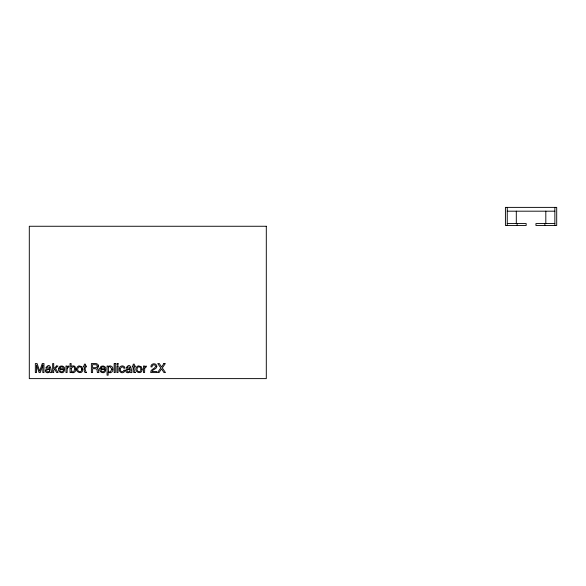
<?xml version="1.0" encoding="UTF-8"?>
<svg xmlns="http://www.w3.org/2000/svg" width="586" height="586" viewBox="0 0 586 586"><rect width="100%" height="100%" fill="white"/><g stroke="black" fill="none" stroke-linecap="round" stroke-linejoin="round"><path stroke-width="0.88" d="M507.256 211.187L554.861 211.187M507.256 223.566L526.169 223.566L526.169 225.471L505.418 225.471L505.418 207.385L556.7 207.385L556.7 225.471L535.948 225.471L535.948 223.566L554.861 223.566M554.861 207.385L554.861 225.471M545.815 211.187L545.815 223.566M544.863 223.566L544.863 225.471M517.123 223.566L517.123 225.471M516.303 211.187L516.303 223.566M507.256 207.385L507.256 225.471M42.851 364.975L42.822 372.571L43.979 372.571L43.979 363.562L42.251 363.562L39.68 371.18L37.094 363.562L35.343 363.562L35.343 372.571L36.508 372.571L36.478 364.975L39.072 372.571L40.28 372.571L42.851 364.975M111.714 369.246C107.597 379.193 106.967 359.679 111.714 369.246M71.096 368.623C73.719 379.589 77.22 360.991 71.096 368.623M75.828 369.158C76.348 371.773 72.781 374.234 71.067 371.729L71.067 372.571L70.049 372.571L70.049 363.532L71.118 363.532L71.118 366.799L71.983 366.082L73.66 365.884A2.476 2.476 0 0 1 75.067 366.675L75.828 369.158M82.794 369.151C83.014 375.846 73.243 371.671 77.513 366.792A2.71 2.71 0 0 1 79.095 365.876L81.915 366.66L82.794 369.151M119.317 368.653C118.606 371.121 121.156 373.809 123.58 372.425A2.256 2.256 0 0 0 124.569 371.377L124.891 370.249L123.814 370.249L123.265 371.399L121.756 371.773A1.355 1.355 0 0 1 120.863 371.143C118.826 368.909 122.591 364.609 123.814 368.213L124.891 368.213C124.847 364.697 119.214 365.349 119.317 368.653M142.149 369.151C142.369 375.846 132.597 371.671 136.868 366.792A2.71 2.71 0 0 1 138.45 365.876L141.27 366.66L142.149 369.151M58.651 368.66C57.318 372.535 63.64 374.615 64.504 370.513L63.413 370.513C62.878 372.696 59.333 371.971 59.779 369.641L64.592 369.641C65.647 365.466 58.908 364.463 58.651 368.66M99.847 368.66C98.514 372.535 104.843 374.615 105.7 370.513L104.616 370.513C104.081 372.696 100.528 371.971 100.975 369.641L105.788 369.641C106.842 365.466 100.103 364.463 99.847 368.66M112.842 369.143C113.42 371.736 109.985 374.227 108.161 371.839L108.161 375.194L107.062 375.194L107.062 366.03L108.132 366.03L108.132 366.902C109.729 364.551 113.332 366.543 112.842 369.143M97.283 366.104C97.305 368.44 93.958 367.525 92.603 367.693L92.603 364.609L96.58 364.792L97.283 366.104M45.422 370.418C44.91 372.945 48.623 373.553 49.825 371.7L50.345 372.615L51.605 372.601C51.136 369.861 50.301 361.137 45.723 368.008L46.755 368.008L47.51 366.895L49.7 367.363C50.257 369.898 45.583 367.847 45.422 370.418M125.726 370.418C125.214 372.945 128.92 373.553 130.121 371.7L130.649 372.615L131.901 372.601C131.44 369.861 130.605 361.137 126.027 368.008L127.059 368.008L127.807 366.895L129.997 367.363C130.553 369.898 125.887 367.847 125.726 370.418M156.792 366.389C156.777 369.253 152.756 369.143 151.95 371.531L156.748 371.531L156.748 372.571L150.719 372.571C150.25 369.07 154.88 369.143 155.568 366.44C155.612 363.943 151.54 364.492 152.052 366.902L150.932 366.902C150.456 363.877 154.916 362.595 156.396 364.99A2.652 2.652 0 0 1 156.792 366.389M81.637 369.18C81.989 374.029 75.484 371.099 78.268 367.547A1.502 1.502 0 0 1 79.264 366.821L81.073 367.283L81.637 369.18M140.992 369.18C141.336 374.029 134.839 371.099 137.622 367.547A1.502 1.502 0 0 1 138.618 366.821L140.42 367.283L140.992 369.18M98.521 365.994L98.184 367.312L97.254 368.14L98.25 369.165L98.866 372.571L97.371 372.571L96.946 369.319L95.379 368.711L92.603 368.711L92.603 372.571L91.379 372.571L91.379 363.562C93.511 363.767 98.389 362.47 98.521 365.994M49.766 370.118C49.854 371.619 47.473 372.513 46.631 371.253L46.668 370.279L47.422 369.759L49.766 369.231L49.766 370.118M130.07 370.118C130.158 371.619 127.777 372.513 126.928 371.253L126.972 370.279L127.726 369.759L130.07 369.231L130.07 370.118M67.192 368.133L67.082 372.571L65.976 372.571L65.976 366.001L67.031 366.001L67.031 367.136C69.514 364.485 69.47 367.166 67.192 368.133M144.705 368.133L144.596 372.571L143.489 372.571L143.489 366.001L144.537 366.001L144.537 367.136C147.027 364.485 146.976 367.166 144.705 368.133M59.962 367.993L59.809 368.762L63.456 368.762C63.676 366.719 60.592 366.067 59.962 367.993M101.158 367.993L101.004 368.762L104.652 368.762C104.872 366.719 101.788 366.067 101.158 367.993M163.882 363.562L161.597 367.012L159.297 363.562L157.773 363.562L160.791 367.957L157.568 372.571L159.04 372.571L161.538 368.865L163.963 372.571L165.479 372.571L162.307 367.957L165.333 363.562L163.882 363.562M56.549 366.001L53.714 368.792L53.714 363.562L52.659 363.562L52.659 372.571L53.714 372.571L53.714 370.103L54.645 369.261L56.696 372.571L58.102 372.571L55.45 368.462L57.963 366.001L56.549 366.001M86.494 372.571C83.139 373.546 84.494 368.572 84.325 366.902L83.439 366.902L83.439 366.001L84.325 366.001L84.325 364.17L85.446 364.17L85.446 366.001L86.494 366.001L86.494 366.902L85.446 366.902C84.618 369.634 85.651 371.26 86.494 372.571M135.366 372.571C132.018 373.546 133.374 368.572 133.205 366.902L132.311 366.902L132.311 366.001L133.205 366.001L133.205 364.17L134.319 364.17L134.319 366.001L135.366 366.001L135.366 366.902L134.319 366.902C133.491 369.634 134.524 371.26 135.366 372.571M266.3 226.262L29.3 226.262L29.3 378.615L266.3 378.615L266.3 226.262M115.266 363.562L114.16 363.562L114.16 372.571L115.266 372.571L115.266 363.562M118.042 363.562L116.922 363.562L116.922 364.814L118.042 364.814L118.042 363.562M118.042 366.03L116.922 366.03L116.922 372.571L118.042 372.571L118.042 366.03"/></g></svg>
